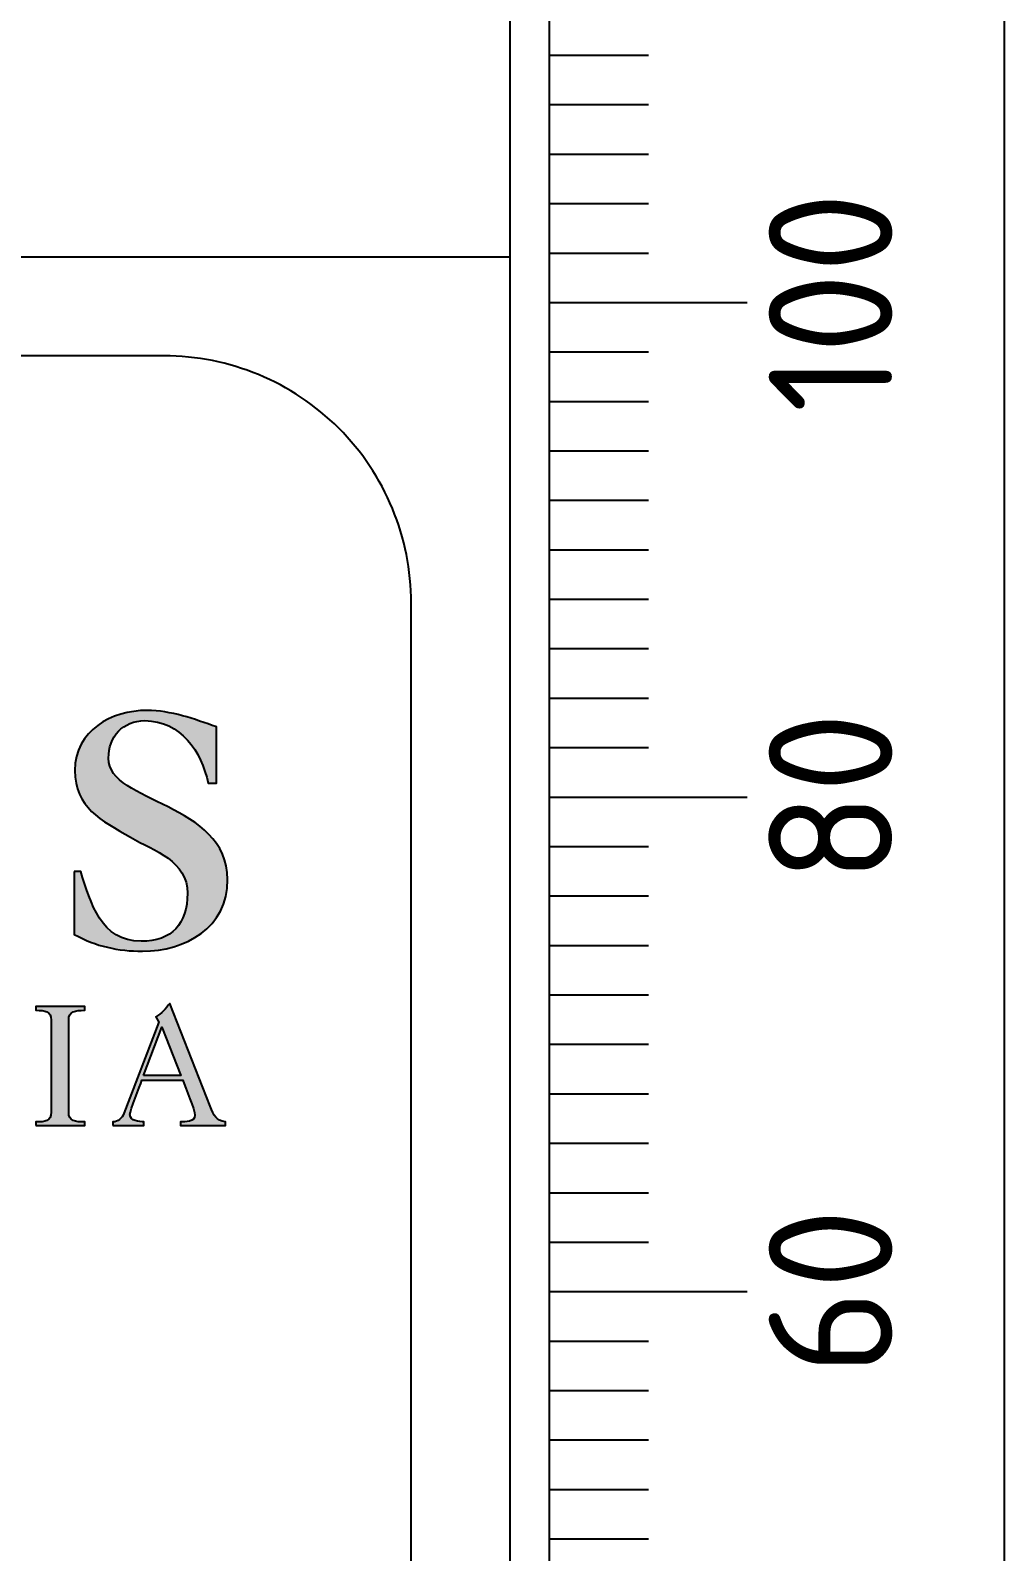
# Model space of a CAD drawing. Extents: x 0 to 1038, y -1303 to 297.
# Drawn here: x 405.65 to 415.5, y 69.75 to 85.13 of the extents above; entities that cross this region are included whole.
import ezdxf
from ezdxf.enums import TextEntityAlignment as Align

# ---------------------------------------------------------------- set-up
doc = ezdxf.new("R2010")
doc.units = 0
doc.linetypes.add('CENTERX2', pattern=[101.6, 63.5, -12.7, 12.7, -12.7])
doc.layers.get('0').update_dxf_attribs({"linetype": 'CONTINUOUS'})
for name, color, linetype in [('L18', 4, 'CONTINUOUS'), ('L25', 1, 'CONTINUOUS'), ('T25', 1, 'CONTINUOUS'), ('TBLK18', 4, 'CONTINUOUS'), ('TBLK25', 1, 'CONTINUOUS'), ('TBLK35', 3, 'CONTINUOUS'), ('TBLK50', 7, 'CONTINUOUS')]:
    doc.layers.add(name, color=color, linetype=linetype)
doc.styles.add('ISO', font='iso3098b.shx')

# ---------------------------------------------------------------- blocks, each defined once
blk = doc.blocks.new('A3BBLK')
at = {"layer": 'TBLK50'}
blk.add_line((415.5, 4.5), (415.5, 292.5), dxfattribs=at)
blk = doc.blocks.new('MR logo')
at = {"layer": 'TBLK18'}
h = blk.add_hatch(color=256, dxfattribs=at)
edge = h.paths.add_edge_path()
edge.add_spline(control_points=[(47.997, -11.088), (47.997, -11.088), (48.129, -11.088), (48.129, -11.088), (48.129, -11.088), (48.324, -11.723), (48.538, -12.497), (49.349, -12.497), (49.349, -12.497), (49.972, -12.497), (50.286, -12.144), (50.286, -11.528), (50.286, -11.528), (50.286, -10.874), (49.62, -10.673), (49.135, -10.396), (49.135, -10.396), (48.538, -10.05), (48.009, -9.792), (48.009, -9.044), (48.009, -9.044), (48.009, -8.239), (48.752, -7.83), (49.469, -7.83), (49.469, -7.83), (49.953, -7.83), (50.425, -8.006), (50.871, -8.163), (50.871, -8.163), (50.871, -8.163), (50.871, -9.302), (50.871, -9.302), (50.871, -9.302), (50.871, -9.302), (50.701, -9.302), (50.701, -9.302), (50.701, -9.302), (50.576, -8.66), (50.142, -8.037), (49.425, -8.037), (49.425, -8.037), (48.978, -8.037), (48.689, -8.358), (48.689, -8.798), (48.689, -8.798), (48.689, -9.717), (51.097, -9.685), (51.097, -11.251), (51.097, -11.251), (51.097, -12.226), (50.248, -12.698), (49.374, -12.698), (49.374, -12.698), (48.89, -12.698), (48.431, -12.603), (47.997, -12.358), (47.997, -12.358), (47.997, -12.358), (47.997, -11.088), (47.997, -11.088)], knot_values=[0, 0, 0, 0, 0.066667, 0.066667, 0.066667, 0.066767, 0.133333, 0.133333, 0.133333, 0.133433, 0.2, 0.2, 0.2, 0.2001, 0.266667, 0.266667, 0.266667, 0.266767, 0.333333, 0.333333, 0.333333, 0.333433, 0.4, 0.4, 0.4, 0.4001, 0.466667, 0.466667, 0.466667, 0.466767, 0.533333, 0.533333, 0.533333, 0.533433, 0.6, 0.6, 0.6, 0.6001, 0.666667, 0.666667, 0.666667, 0.666767, 0.733333, 0.733333, 0.733333, 0.733433, 0.8, 0.8, 0.8, 0.8001, 0.866667, 0.866667, 0.866667, 0.866767, 0.933333, 0.933333, 0.933333, 0.933433, 1, 1, 1, 1], degree=3, periodic=0)
h = blk.add_hatch(color=256, dxfattribs=at)
edge = h.paths.add_edge_path()
edge.add_spline(control_points=[(47.217, -16.226), (47.217, -16.226), (47.217, -16.151), (47.217, -16.151), (47.217, -16.151), (47.406, -16.151), (47.531, -16.132), (47.531, -15.956), (47.531, -15.956), (47.531, -15.956), (47.531, -14.088), (47.531, -14.088), (47.531, -14.088), (47.531, -13.912), (47.406, -13.893), (47.217, -13.893), (47.217, -13.893), (47.217, -13.893), (47.217, -13.817), (47.217, -13.817), (47.217, -13.817), (47.217, -13.817), (48.211, -13.817), (48.211, -13.817), (48.211, -13.817), (48.211, -13.817), (48.211, -13.893), (48.211, -13.893), (48.211, -13.893), (48.009, -13.893), (47.884, -13.912), (47.884, -14.088), (47.884, -14.088), (47.884, -14.088), (47.884, -15.956), (47.884, -15.956), (47.884, -15.956), (47.884, -16.132), (48.009, -16.151), (48.211, -16.151), (48.211, -16.151), (48.211, -16.151), (48.211, -16.226), (48.211, -16.226), (48.211, -16.226), (48.211, -16.226), (47.217, -16.226), (47.217, -16.226)], knot_values=[0, 0, 0, 0, 0.083333, 0.083333, 0.083333, 0.083433, 0.166667, 0.166667, 0.166667, 0.166767, 0.25, 0.25, 0.25, 0.2501, 0.333333, 0.333333, 0.333333, 0.333433, 0.416667, 0.416667, 0.416667, 0.416767, 0.5, 0.5, 0.5, 0.5001, 0.583333, 0.583333, 0.583333, 0.583433, 0.666667, 0.666667, 0.666667, 0.666767, 0.75, 0.75, 0.75, 0.7501, 0.833333, 0.833333, 0.833333, 0.833433, 0.916667, 0.916667, 0.916667, 0.916767, 1, 1, 1, 1], degree=3, periodic=0)
h = blk.add_hatch(color=256, dxfattribs=at)
edge = h.paths.add_edge_path()
edge.add_spline(control_points=[(48.777, -16.226), (48.777, -16.226), (48.777, -16.151), (48.777, -16.151), (48.777, -16.151), (48.877, -16.144), (48.965, -16.075), (48.997, -15.981), (48.997, -15.981), (48.997, -15.981), (49.708, -14.132), (49.708, -14.132), (49.708, -14.132), (49.708, -14.132), (49.645, -14.025), (49.645, -14.025), (49.645, -14.025), (49.764, -13.962), (49.846, -13.855), (49.928, -13.754), (49.928, -13.754), (49.928, -13.754), (50.745, -15.83), (50.745, -15.83), (50.745, -15.83), (50.821, -16.031), (50.865, -16.119), (51.053, -16.151), (51.053, -16.151), (51.053, -16.151), (51.053, -16.226), (51.053, -16.226), (51.053, -16.226), (51.053, -16.226), (50.142, -16.226), (50.142, -16.226), (50.142, -16.226), (50.142, -16.226), (50.142, -16.151), (50.142, -16.151), (50.142, -16.151), (50.248, -16.151), (50.437, -16.151), (50.437, -16.012), (50.437, -16.012), (50.437, -15.912), (50.242, -15.465), (50.192, -15.308), (50.192, -15.308), (50.192, -15.308), (49.362, -15.308), (49.362, -15.308), (49.362, -15.308), (49.324, -15.434), (49.123, -15.912), (49.123, -16), (49.123, -16), (49.123, -16.138), (49.311, -16.138), (49.406, -16.151), (49.406, -16.151), (49.406, -16.151), (49.406, -16.226), (49.406, -16.226), (49.406, -16.226), (49.406, -16.226), (48.777, -16.226), (48.777, -16.226)], knot_values=[0, 0, 0, 0, 0.058824, 0.058824, 0.058824, 0.058924, 0.117647, 0.117647, 0.117647, 0.117747, 0.176471, 0.176471, 0.176471, 0.176571, 0.235294, 0.235294, 0.235294, 0.235394, 0.294118, 0.294118, 0.294118, 0.294218, 0.352941, 0.352941, 0.352941, 0.353041, 0.411765, 0.411765, 0.411765, 0.411865, 0.470588, 0.470588, 0.470588, 0.470688, 0.529412, 0.529412, 0.529412, 0.529512, 0.588235, 0.588235, 0.588235, 0.588335, 0.647059, 0.647059, 0.647059, 0.647159, 0.705882, 0.705882, 0.705882, 0.705982, 0.764706, 0.764706, 0.764706, 0.764806, 0.823529, 0.823529, 0.823529, 0.823629, 0.882353, 0.882353, 0.882353, 0.882453, 0.941176, 0.941176, 0.941176, 0.941276, 1, 1, 1, 1], degree=3, periodic=0)
edge = h.paths.add_edge_path(flags=16)
edge.add_spline(control_points=[(49.399, -15.213), (49.399, -15.213), (50.154, -15.213), (50.154, -15.213), (50.154, -15.213), (50.154, -15.213), (49.764, -14.232), (49.764, -14.232), (49.764, -14.232), (49.764, -14.232), (49.399, -15.213), (49.399, -15.213)], knot_values=[0, 0, 0, 0, 0.333333, 0.333333, 0.333333, 0.333433, 0.666667, 0.666667, 0.666667, 0.666767, 1, 1, 1, 1], degree=3, periodic=0)
for points, knots in [([(47.997, -11.088), (47.997, -11.088), (48.129, -11.088), (48.129, -11.088), (48.129, -11.088), (48.324, -11.723), (48.538, -12.497), (49.349, -12.497), (49.349, -12.497), (49.972, -12.497), (50.286, -12.144), (50.286, -11.528), (50.286, -11.528), (50.286, -10.874), (49.62, -10.673), (49.135, -10.396), (49.135, -10.396), (48.538, -10.05), (48.009, -9.792), (48.009, -9.044), (48.009, -9.044), (48.009, -8.239), (48.752, -7.83), (49.469, -7.83), (49.469, -7.83), (49.953, -7.83), (50.425, -8.006), (50.871, -8.163), (50.871, -8.163), (50.871, -8.163), (50.871, -9.302), (50.871, -9.302), (50.871, -9.302), (50.871, -9.302), (50.701, -9.302), (50.701, -9.302), (50.701, -9.302), (50.576, -8.66), (50.142, -8.037), (49.425, -8.037), (49.425, -8.037), (48.978, -8.037), (48.689, -8.358), (48.689, -8.798), (48.689, -8.798), (48.689, -9.717), (51.097, -9.685), (51.097, -11.251), (51.097, -11.251), (51.097, -12.226), (50.248, -12.698), (49.374, -12.698), (49.374, -12.698), (48.89, -12.698), (48.431, -12.603), (47.997, -12.358), (47.997, -12.358), (47.997, -12.358), (47.997, -11.088), (47.997, -11.088)], [0, 0, 0, 0, 0.066667, 0.066667, 0.066667, 0.066667, 0.133333, 0.133333, 0.133333, 0.133333, 0.2, 0.2, 0.2, 0.2, 0.266667, 0.266667, 0.266667, 0.266667, 0.333333, 0.333333, 0.333333, 0.333333, 0.4, 0.4, 0.4, 0.4, 0.466667, 0.466667, 0.466667, 0.466667, 0.533333, 0.533333, 0.533333, 0.533333, 0.6, 0.6, 0.6, 0.6, 0.666667, 0.666667, 0.666667, 0.666667, 0.733333, 0.733333, 0.733333, 0.733333, 0.8, 0.8, 0.8, 0.8, 0.866667, 0.866667, 0.866667, 0.866667, 0.933333, 0.933333, 0.933333, 0.933333, 1, 1, 1, 1]), ([(47.217, -16.226), (47.217, -16.226), (47.217, -16.151), (47.217, -16.151), (47.217, -16.151), (47.406, -16.151), (47.531, -16.132), (47.531, -15.956), (47.531, -15.956), (47.531, -15.956), (47.531, -14.088), (47.531, -14.088), (47.531, -14.088), (47.531, -13.912), (47.406, -13.893), (47.217, -13.893), (47.217, -13.893), (47.217, -13.893), (47.217, -13.817), (47.217, -13.817), (47.217, -13.817), (47.217, -13.817), (48.211, -13.817), (48.211, -13.817), (48.211, -13.817), (48.211, -13.817), (48.211, -13.893), (48.211, -13.893), (48.211, -13.893), (48.009, -13.893), (47.884, -13.912), (47.884, -14.088), (47.884, -14.088), (47.884, -14.088), (47.884, -15.956), (47.884, -15.956), (47.884, -15.956), (47.884, -16.132), (48.009, -16.151), (48.211, -16.151), (48.211, -16.151), (48.211, -16.151), (48.211, -16.226), (48.211, -16.226), (48.211, -16.226), (48.211, -16.226), (47.217, -16.226), (47.217, -16.226)], [0, 0, 0, 0, 0.083333, 0.083333, 0.083333, 0.083333, 0.166667, 0.166667, 0.166667, 0.166667, 0.25, 0.25, 0.25, 0.25, 0.333333, 0.333333, 0.333333, 0.333333, 0.416667, 0.416667, 0.416667, 0.416667, 0.5, 0.5, 0.5, 0.5, 0.583333, 0.583333, 0.583333, 0.583333, 0.666667, 0.666667, 0.666667, 0.666667, 0.75, 0.75, 0.75, 0.75, 0.833333, 0.833333, 0.833333, 0.833333, 0.916667, 0.916667, 0.916667, 0.916667, 1, 1, 1, 1]), ([(48.777, -16.226), (48.777, -16.226), (48.777, -16.151), (48.777, -16.151), (48.777, -16.151), (48.877, -16.144), (48.965, -16.075), (48.997, -15.981), (48.997, -15.981), (48.997, -15.981), (49.708, -14.132), (49.708, -14.132), (49.708, -14.132), (49.708, -14.132), (49.645, -14.025), (49.645, -14.025), (49.645, -14.025), (49.764, -13.962), (49.846, -13.855), (49.928, -13.754), (49.928, -13.754), (49.928, -13.754), (50.745, -15.83), (50.745, -15.83), (50.745, -15.83), (50.821, -16.031), (50.865, -16.119), (51.053, -16.151), (51.053, -16.151), (51.053, -16.151), (51.053, -16.226), (51.053, -16.226), (51.053, -16.226), (51.053, -16.226), (50.142, -16.226), (50.142, -16.226), (50.142, -16.226), (50.142, -16.226), (50.142, -16.151), (50.142, -16.151), (50.142, -16.151), (50.248, -16.151), (50.437, -16.151), (50.437, -16.012), (50.437, -16.012), (50.437, -15.912), (50.242, -15.465), (50.192, -15.308), (50.192, -15.308), (50.192, -15.308), (49.362, -15.308), (49.362, -15.308), (49.362, -15.308), (49.324, -15.434), (49.123, -15.912), (49.123, -16), (49.123, -16), (49.123, -16.138), (49.311, -16.138), (49.406, -16.151), (49.406, -16.151), (49.406, -16.151), (49.406, -16.226), (49.406, -16.226), (49.406, -16.226), (49.406, -16.226), (48.777, -16.226), (48.777, -16.226)], [0, 0, 0, 0, 0.058824, 0.058824, 0.058824, 0.058824, 0.117647, 0.117647, 0.117647, 0.117647, 0.176471, 0.176471, 0.176471, 0.176471, 0.235294, 0.235294, 0.235294, 0.235294, 0.294118, 0.294118, 0.294118, 0.294118, 0.352941, 0.352941, 0.352941, 0.352941, 0.411765, 0.411765, 0.411765, 0.411765, 0.470588, 0.470588, 0.470588, 0.470588, 0.529412, 0.529412, 0.529412, 0.529412, 0.588235, 0.588235, 0.588235, 0.588235, 0.647059, 0.647059, 0.647059, 0.647059, 0.705882, 0.705882, 0.705882, 0.705882, 0.764706, 0.764706, 0.764706, 0.764706, 0.823529, 0.823529, 0.823529, 0.823529, 0.882353, 0.882353, 0.882353, 0.882353, 0.941176, 0.941176, 0.941176, 0.941176, 1, 1, 1, 1]), ([(49.399, -15.213), (49.399, -15.213), (50.154, -15.213), (50.154, -15.213), (50.154, -15.213), (50.154, -15.213), (49.764, -14.232), (49.764, -14.232), (49.764, -14.232), (49.764, -14.232), (49.399, -15.213), (49.399, -15.213)], [0, 0, 0, 0, 0.333333, 0.333333, 0.333333, 0.333333, 0.666667, 0.666667, 0.666667, 0.666667, 1, 1, 1, 1])]:
    blk.add_open_spline(points, degree=3, knots=knots, dxfattribs=at)
blk = doc.blocks.new('a3_in_vtblk std dwg')
at = {"layer": 'TBLK35'}
for p, q in [((410.5, 37), (410.5, 292.5)), ((352.5, 82.841), (410.5, 82.841))]:
    blk.add_line(p, q, dxfattribs=at)
at = {"layer": 'TBLK50'}
blk.add_lwpolyline([(409.5, 40.5), (409.5, 79.341, 0.414214), (407, 81.841), (356, 81.841, 0.414214), (353.5, 79.341), (353.5, 40.5, 0.414214), (356, 38), (407, 38, 0.414214)], format="xyb", close=True, dxfattribs=at)
blk.add_blockref('A3BBLK', (0, 0))
at = {"xscale": 0.5, "yscale": 0.5}
blk.add_blockref('MR logo', (382.095, 82.171), dxfattribs=at)
at = {"layer": 'TBLK18', "style": 'ISO'}
blk.add_attdef('MR_DIRECTORATE', text='', height=1.5, dxfattribs=at).set_placement((381.5, 68.119), align=Align.CENTER)
for tag, p in [('STREET_NAME', (355.514, 62.1)), ('SUBURB_POSTCODE', (388.488, 62.1)), ('TELEPHONE_NO.', (368.306, 59.836)), ('FAX_NO.', (393.555, 59.836))]:
    blk.add_attdef(tag, p, '', height=1.5, dxfattribs=at)
at = {"layer": 'TBLK25', "style": 'ISO'}
for tag, height, p in [('MR_BRANCH', 2, (381.5, 65.199)), ('ROAD_SECTION', 1.75, (384.5, 29.162)), ('SLK', 1.75, (384.5, 26.108)), ('CHAINAGE', 1.75, (384.5, 19.205))]:
    blk.add_attdef(tag, text='', height=height, dxfattribs=at).set_placement(p, align=Align.CENTER)
for tag, p, height in [('FILE_NUMBER', (371.773, 54.237), 2.5), ('DESIGNED_/_DRAWN', (371.773, 49.487), 2), ('VERIFIED', (371.773, 44.487), 2), ('APPROVED', (371.773, 39.487), 2), ('LOCAL_AUTHORITY', (370.48, 16.733), 1.25)]:
    blk.add_attdef(tag, p, '', height=height, dxfattribs=at)
at = {"layer": 'TBLK35', "style": 'ISO', "width": 0.9}
for tag, p in [('ROAD_PROJECT&NUMBER', (384.5, 32.231)), ('DRAWING_DESCRIPTION', (384.5, 22.288))]:
    blk.add_attdef(tag, text='', height=2.5, dxfattribs=at).set_placement(p, align=Align.CENTER)
at = {"layer": 'TBLK50', "style": 'ISO'}
blk.add_attdef('MRWA_DRG_NUMBER', (356.288, 6.085), '', height=5, dxfattribs=at)
blk = doc.blocks.new('sca4_3')
at = {"layer": 'L18'}
for p, q in [((-4.602, 11.512), (-4.602, 86.512)), ((-4.602, 39.012), (-3.602, 39.012)), ((-4.602, 38.512), (-3.602, 38.512)), ((-4.602, 38.012), (-3.602, 38.012)), ((-4.602, 37.512), (-3.602, 37.512)), ((-4.602, 37.012), (-3.602, 37.012)), ((-4.602, 36.512), (-2.602, 36.512)), ((-4.602, 36.012), (-3.602, 36.012)), ((-4.602, 35.512), (-3.602, 35.512)), ((-4.602, 35.012), (-3.602, 35.012)), ((-4.602, 34.512), (-3.602, 34.512)), ((-4.602, 34.012), (-3.602, 34.012)), ((-4.602, 33.512), (-3.602, 33.512)), ((-4.602, 33.012), (-3.602, 33.012)), ((-4.602, 32.512), (-3.602, 32.512)), ((-4.602, 32.012), (-3.602, 32.012)), ((-4.602, 31.512), (-2.602, 31.512)), ((-4.602, 31.012), (-3.602, 31.012)), ((-4.602, 30.512), (-3.602, 30.512)), ((-4.602, 30.012), (-3.602, 30.012)), ((-4.602, 29.512), (-3.602, 29.512)), ((-4.602, 29.012), (-3.602, 29.012)), ((-4.602, 28.512), (-3.602, 28.512)), ((-4.602, 28.012), (-3.602, 28.012)), ((-4.602, 27.512), (-3.602, 27.512)), ((-4.602, 27.012), (-3.602, 27.012)), ((-4.602, 26.512), (-2.602, 26.512)), ((-4.602, 26.012), (-3.602, 26.012)), ((-4.602, 25.512), (-3.602, 25.512)), ((-4.602, 25.012), (-3.602, 25.012)), ((-4.602, 24.512), (-3.602, 24.512)), ((-4.602, 24.012), (-3.602, 24.012))]:
    blk.add_line(p, q, dxfattribs=at)
at = {"layer": 'L18', "style": 'ISO'}
for s, p in [('100', (-1.135, 36.512)), ('80', (-1.135, 31.512)), ('60', (-1.135, 26.512))]:
    blk.add_text(s, height=1.25, rotation=90, dxfattribs=at).set_placement(p, align=Align.CENTER)

msp = doc.modelspace()

# ---------------------------------------------------------------- block references
at = {"layer": 'L25'}
msp.add_blockref('a3_in_vtblk std dwg', (0, 0), dxfattribs=at)
at = {"layer": 'T25', "linetype": 'CENTERX2'}
msp.add_blockref('sca4_3', (415.5, 45.8685), dxfattribs=at)

doc.saveas('drawing.dxf')
